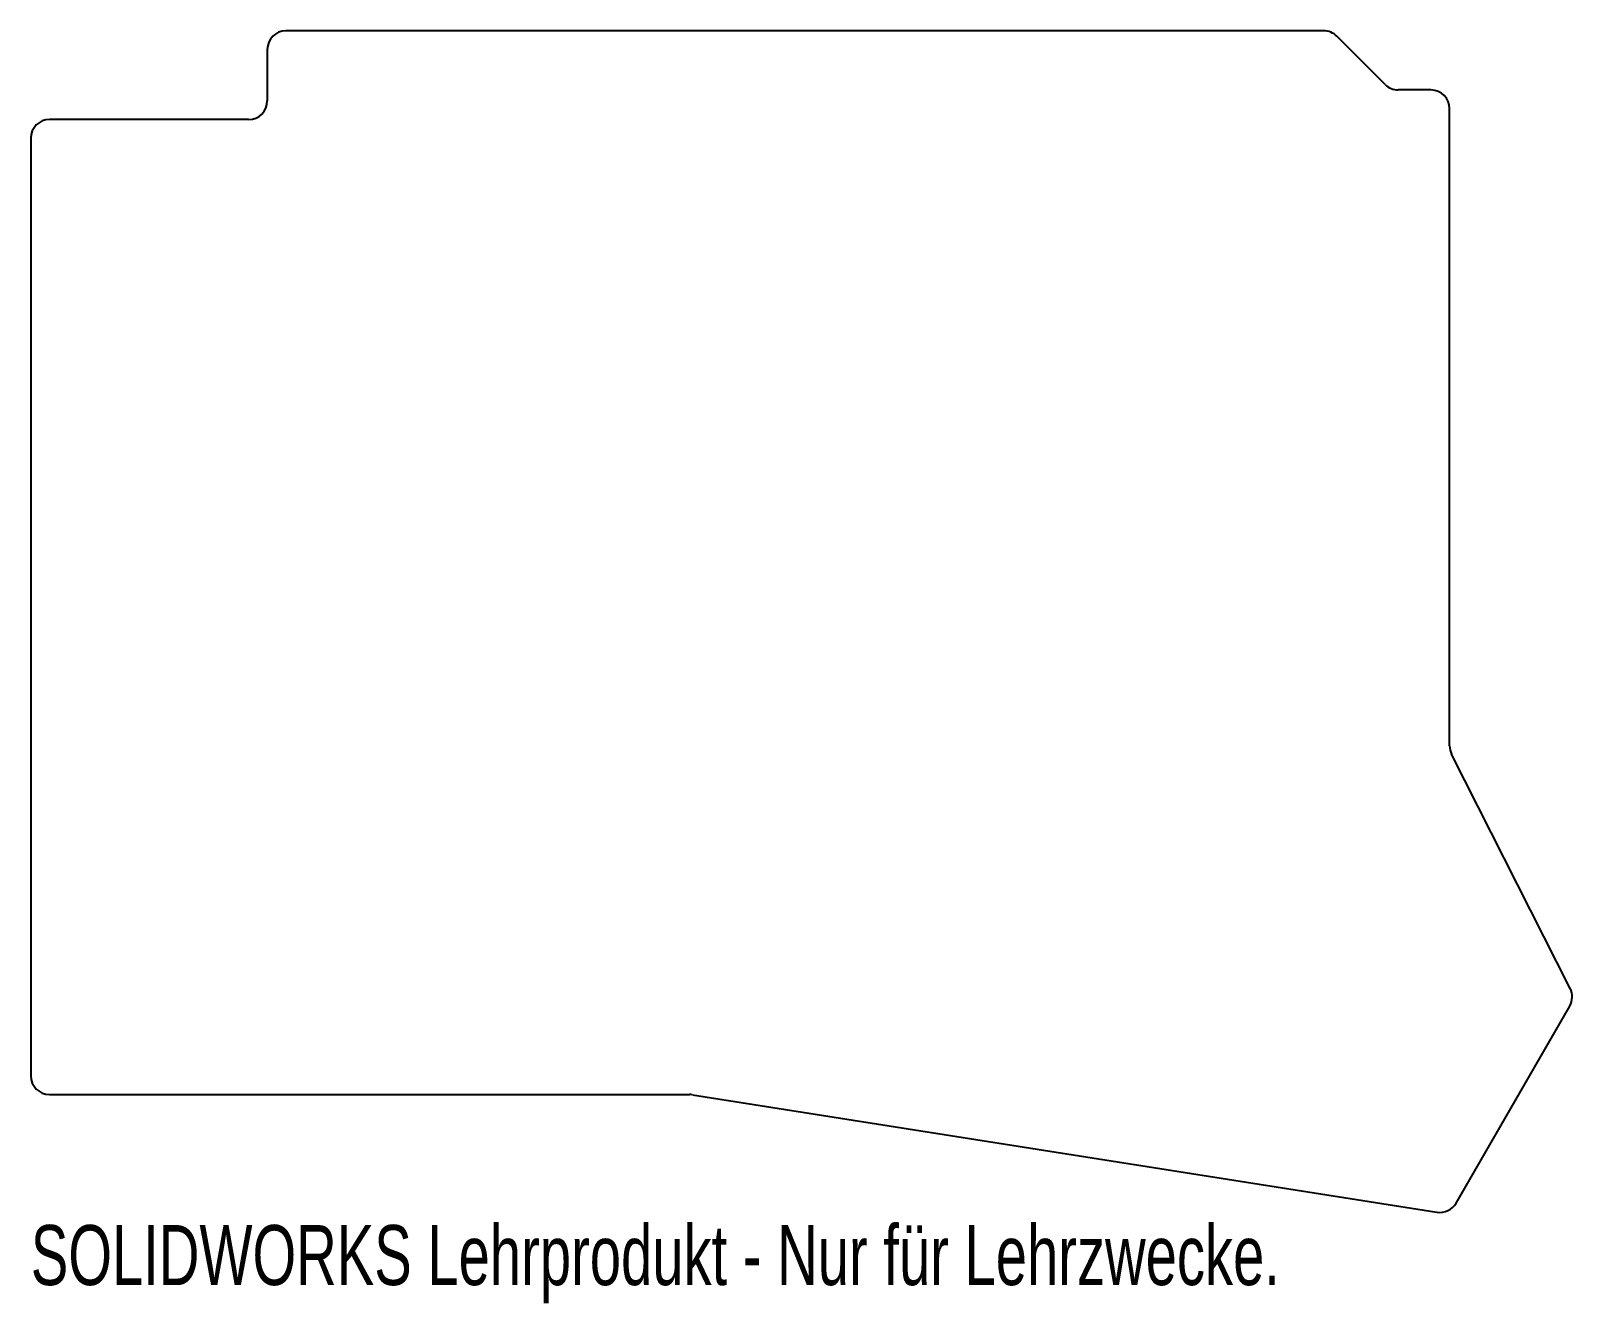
# Model space of a CAD drawing. Header units: millimetres. Extents: x 0 to 124, y -38 to 64.
import ezdxf

# ---------------------------------------------------------------- set-up
doc = ezdxf.new("R2010")
doc.units = ezdxf.units.MM
doc.styles.add('SLDTEXTSTYLE0', font='TXT', dxfattribs={"width": 0.7})

msp = doc.modelspace()

# ---------------------------------------------------------------- linework, layer by layer
at = {"color": 7, "linetype": 'Continuous', "lineweight": 25}
for p, q in [((104.1, 64.26), (20.54, 64.26)), ((109.04, 59.94), (105.16, 63.82)), ((19.04, 62.76), (19.04, 58.62)), ((112.74, 59.5), (110.1, 59.5)), ((17.54, 57.12), (1.5, 57.12)), ((114.24, 6.71), (114.24, 58)), ((0, 55.62), (0, -19.87)), ((123.95, -12.83), (114.4, 6.03)), ((114.76, -30.11), (123.91, -14.25)), ((1.5, -21.37), (53.03, -21.37)), ((53.27, -21.39), (113.22, -30.84))]:
    msp.add_line(p, q, dxfattribs=at)
for centre, start, end in [((20.54, 62.76), 90, 180), ((104.1, 62.76), 45, 90), ((110.1, 61), 225, 270), ((17.54, 58.62), 270, 0), ((112.74, 58), 0, 90), ((1.5, 55.62), 90, 180), ((115.74, 6.71), 180, 206.8517), ((122.61, -13.5), 330, 26.8517), ((1.5, -19.87), 180, 270), ((53.03, -22.87), 81.0418, 90), ((113.46, -29.36), 261.0418, 330)]:
    msp.add_arc(centre, 1.5, start, end, dxfattribs=at)

# ---------------------------------------------------------------- texts
at = {"color": 7, "linetype": 'Continuous', "insert": (0, -31.88), "char_height": 4.8336, "attachment_point": 1, "style": 'SLDTEXTSTYLE0'}
msp.add_mtext('SOLIDWORKS Lehrprodukt - Nur für Lehrzwecke.', dxfattribs=at)

doc.saveas('drawing.dxf')
